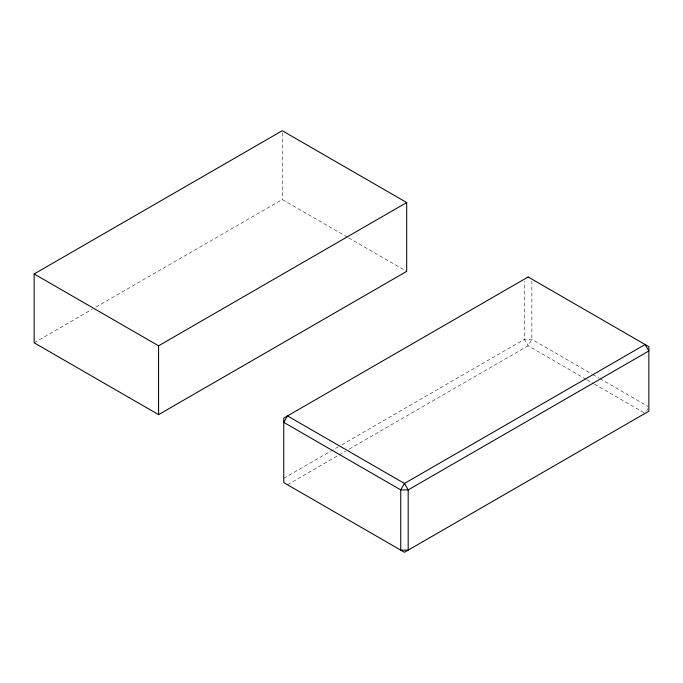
<?xml version="1.0" encoding="UTF-8"?>
<svg xmlns="http://www.w3.org/2000/svg" width="683" height="683" viewBox="0 0 683 683"><rect width="100%" height="100%" fill="white"/><g stroke="black" fill="none" stroke-linecap="round" stroke-linejoin="round"><path stroke-width="0.51" stroke-dasharray="3.42 2.56" d="M646.724 410.577L647.783 408.733M34.15 342.789L92.256 309.245M95.944 307.111L282.267 199.547L347.707 237.325M283.752 478.296L338.162 446.887M341.85 444.761L524.416 339.349L531.869 339.349L591.743 373.917M287.483 484.751L338.196 455.467M339.118 454.938L345.572 451.207M349.261 449.081L528.147 345.803L531.869 339.349L531.869 281.234M592.665 374.446L599.111 378.169M600.033 378.698L647.928 406.359M348.629 237.855L406.692 271.382M586.176 379.304L528.147 345.803L524.416 339.349L524.416 281.234M587.098 379.833L593.544 383.556M594.466 384.094L645.128 413.343M282.267 132.835L282.267 199.547"/><path stroke-width="1.02" d="M34.15 273.96L282.267 130.718L406.692 202.552L406.692 271.382L158.584 414.632L34.15 342.789L34.15 273.96L158.584 345.803L406.692 202.552M158.584 345.803L158.584 414.632M287.483 415.921L283.752 422.376L400.733 489.907L408.186 489.907L648.85 350.96L645.128 344.514L404.464 483.453L400.733 489.907L400.733 550.131L408.186 550.131L408.186 489.907L404.464 483.453L287.483 415.921M528.147 276.974L283.752 418.073L283.752 482.599L404.464 552.282L648.85 411.192L648.85 346.665L528.147 276.974"/></g></svg>
